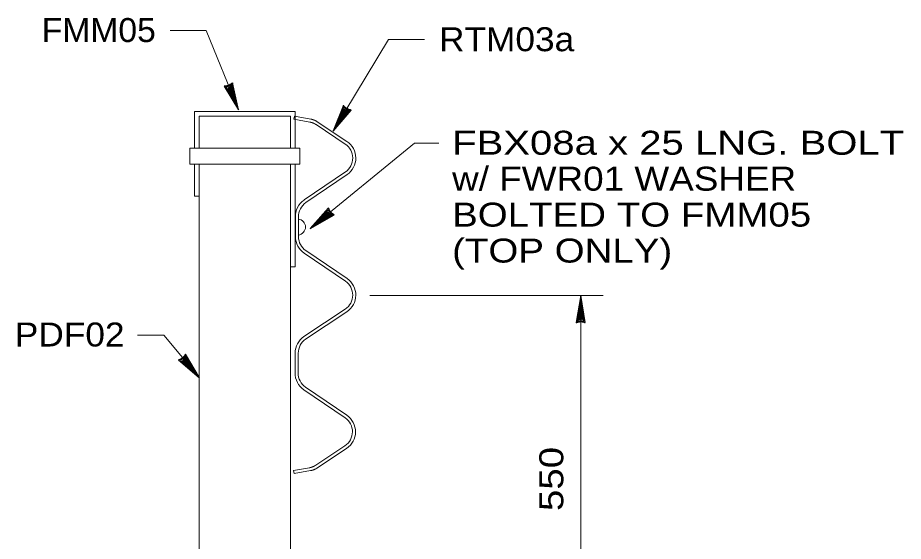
# Model space of a CAD drawing. Extents: x 1370 to 1396.2, y -905.5 to -882.8.
# Drawn here: x 1389.3 to 1396.23, y -892.36 to -888.27 of the extents above; entities that cross this region are included whole.
import ezdxf

# ---------------------------------------------------------------- set-up
doc = ezdxf.new("R2010")
doc.units = 0
doc.header["$LTSCALE"] = 0.075
for name, color, linetype, lineweight in [('2', 7, 'Continuous', 13), ('4', 7, 'Continuous', 13), ('6', 7, 'Continuous', 13)]:
    doc.layers.add(name, color=color, linetype=linetype, lineweight=lineweight)
doc.layers.add('8', color=7, linetype='Continuous')

msp = doc.modelspace()

# ---------------------------------------------------------------- linework, layer by layer
at = {"layer": '2'}
for p, q in [((1390.68192, -889.00117), (1391.46942, -889.00117)), ((1390.68192, -889.28867), (1390.68192, -889.00117)), ((1391.46942, -889.28867), (1391.46942, -889.00117)), ((1390.71942, -889.03867), (1391.43192, -889.03867)), ((1390.71942, -889.28867), (1390.71942, -889.03867)), ((1391.43192, -889.28867), (1391.43192, -889.03867)), ((1391.45867, -889.062), (1391.46292, -889.03867)), ((1391.45867, -889.062), (1391.58342, -889.08383)), ((1391.46292, -889.03867), (1391.59283, -889.06125)), ((1391.87417, -889.23533), (1391.64183, -889.08083)), ((1391.86092, -889.25533), (1391.63242, -889.10333)), ((1390.64442, -889.41367), (1390.64442, -889.28867)), ((1390.64442, -889.28867), (1391.50692, -889.28867)), ((1390.68192, -889.66367), (1390.68192, -889.41367)), ((1390.71942, -895.20275), (1390.71942, -889.41367)), ((1391.43192, -893.57775), (1391.43192, -889.41367)), ((1391.862, -889.47417), (1391.53967, -889.69333)), ((1391.8755, -889.494), (1391.55317, -889.71317)), ((1390.68192, -889.66367), (1390.71942, -889.66367)), ((1391.47167, -889.82225), (1391.47167, -889.98067)), ((1391.4955, -889.82225), (1391.4955, -889.98067)), ((1391.862, -890.32867), (1391.53967, -890.10933)), ((1391.8755, -890.30875), (1391.55317, -890.0895)), ((1391.86092, -890.54733), (1391.53742, -890.76233)), ((1391.87417, -890.56733), (1391.55092, -890.78233)), ((1391.46942, -891.04967), (1391.46942, -890.89125)), ((1391.49333, -891.04967), (1391.49333, -890.89125)), ((1391.87333, -891.37783), (1391.55092, -891.15867)), ((1391.85983, -891.39767), (1391.53742, -891.17833)), ((1391.85867, -891.6165), (1391.63017, -891.76833)), ((1391.87192, -891.63633), (1391.6395, -891.791)), ((1391.45642, -891.80983), (1391.58117, -891.78783)), ((1391.45642, -891.80983), (1391.46067, -891.83325)), ((1391.46067, -891.83325), (1391.5905, -891.81067))]:
    msp.add_line(p, q, dxfattribs=at)
for points in [[(1390.64442, -889.41367), (1391.50692, -889.41367), (1391.50692, -889.28867)], [(1391.43192, -890.21733), (1391.46942, -890.21733), (1391.46942, -889.41367)]]:
    msp.add_lwpolyline(points, dxfattribs=at)
for centre, radius, start, end in [((1391.78793, -889.36519), 0.15582, 304.22083, 56.41032), ((1391.78793, -889.36519), 0.13184, 304.2157, 56.39466), ((1391.62734, -889.82222), 0.15574, 124.22083, 181.7075), ((1391.62734, -889.82222), 0.13184, 124.2157, 181.8949), ((1391.48695, -889.90487), 0.06309, 277.82314, 82.17686), ((1391.62734, -889.98056), 0.15574, 180, 235.77917), ((1391.62734, -889.98056), 0.13184, 180, 235.7843), ((1391.78793, -890.43759), 0.13184, 303.60534, 55.7843), ((1391.78793, -890.43759), 0.15582, 303.58967, 55.77917), ((1391.62509, -890.89125), 0.15574, 124.22083, 180), ((1391.62509, -890.89125), 0.13184, 124.2157, 180), ((1391.62509, -891.04959), 0.15574, 178.2925, 235.77917), ((1391.62509, -891.04959), 0.13184, 178.1051, 235.7843), ((1391.78568, -891.50662), 0.15582, 303.58967, 55.77917), ((1391.78568, -891.50662), 0.13184, 303.60534, 55.7843)]:
    msp.add_arc(centre, radius, start, end, dxfattribs=at)
for points in [[(1391.58342, -889.08383), (1391.58492, -889.08425), (1391.58617, -889.0845), (1391.58767, -889.08475), (1391.589, -889.08517), (1391.59042, -889.08533), (1391.59183, -889.08567), (1391.59317, -889.086), (1391.59442, -889.08633), (1391.59583, -889.08675), (1391.59733, -889.087), (1391.5985, -889.0875), (1391.59992, -889.08783), (1391.60117, -889.08825), (1391.60242, -889.08875), (1391.60392, -889.08917), (1391.60517, -889.08975), (1391.60642, -889.09017), (1391.60783, -889.09067), (1391.60917, -889.09117), (1391.61033, -889.09167), (1391.6115, -889.09217), (1391.61292, -889.09275), (1391.61417, -889.09333), (1391.61542, -889.09383), (1391.61667, -889.09433), (1391.61792, -889.095), (1391.61917, -889.09575), (1391.62042, -889.09633), (1391.6215, -889.09717), (1391.62283, -889.09775), (1391.62417, -889.09833), (1391.62517, -889.09883), (1391.6265, -889.09983), (1391.62783, -889.1005), (1391.62892, -889.10117), (1391.63017, -889.10183), (1391.63117, -889.10275), (1391.63242, -889.10333)], [(1391.59283, -889.06125), (1391.59417, -889.06167), (1391.59567, -889.06183), (1391.59692, -889.06217), (1391.59842, -889.06233), (1391.59967, -889.06275), (1391.601, -889.06317), (1391.60242, -889.06333), (1391.60392, -889.06367), (1391.60517, -889.06417), (1391.60642, -889.0645), (1391.60783, -889.06483), (1391.60917, -889.06517), (1391.61042, -889.06567), (1391.61192, -889.06617), (1391.61317, -889.06667), (1391.61442, -889.06717), (1391.61567, -889.06733), (1391.617, -889.068), (1391.61833, -889.0685), (1391.61967, -889.069), (1391.62092, -889.06967), (1391.62217, -889.07017), (1391.62342, -889.07075), (1391.62467, -889.07125), (1391.62592, -889.07183), (1391.62717, -889.0725), (1391.62842, -889.07317), (1391.62967, -889.07367), (1391.63092, -889.07433), (1391.63217, -889.07517), (1391.63342, -889.07575), (1391.63467, -889.07633), (1391.63567, -889.07717), (1391.637, -889.07783), (1391.63817, -889.07867), (1391.63942, -889.07925), (1391.64067, -889.08017), (1391.64183, -889.08083)], [(1391.58117, -891.78783), (1391.58267, -891.78767), (1391.58392, -891.78733), (1391.58542, -891.787), (1391.58683, -891.78675), (1391.58817, -891.7865), (1391.5895, -891.78617), (1391.59092, -891.78583), (1391.59217, -891.78533), (1391.5935, -891.78517), (1391.595, -891.78475), (1391.59633, -891.78433), (1391.59767, -891.78383), (1391.59892, -891.78367), (1391.60017, -891.78317), (1391.60167, -891.78267), (1391.60292, -891.78217), (1391.60417, -891.78167), (1391.6055, -891.78117), (1391.60692, -891.78075), (1391.608, -891.78017), (1391.60933, -891.77967), (1391.61067, -891.77917), (1391.61192, -891.7785), (1391.61317, -891.77783), (1391.61442, -891.77733), (1391.61567, -891.77683), (1391.61692, -891.77617), (1391.61817, -891.7755), (1391.61933, -891.77475), (1391.6205, -891.77417), (1391.62192, -891.77333), (1391.62292, -891.77283), (1391.62433, -891.77183), (1391.6255, -891.77125), (1391.62667, -891.77067), (1391.62792, -891.76983), (1391.62892, -891.769), (1391.63017, -891.76833)], [(1391.5905, -891.81067), (1391.59192, -891.81017), (1391.59342, -891.81), (1391.59467, -891.80967), (1391.59617, -891.80933), (1391.59742, -891.80917), (1391.59883, -891.80867), (1391.60017, -891.80833), (1391.60167, -891.80817), (1391.60292, -891.80775), (1391.60417, -891.80725), (1391.6055, -891.807), (1391.60692, -891.80667), (1391.60817, -891.80617), (1391.60967, -891.80567), (1391.61092, -891.80517), (1391.61217, -891.80475), (1391.61342, -891.80433), (1391.61483, -891.80383), (1391.616, -891.80333), (1391.61742, -891.80275), (1391.61867, -891.80225), (1391.61992, -891.80167), (1391.62117, -891.80117), (1391.62242, -891.8005), (1391.62367, -891.8), (1391.62492, -891.79933), (1391.62617, -891.79875), (1391.62742, -891.79817), (1391.62867, -891.79733), (1391.62992, -891.79667), (1391.63117, -891.796), (1391.63242, -891.79533), (1391.63342, -891.79467), (1391.63483, -891.79383), (1391.63592, -891.79325), (1391.63717, -891.79267), (1391.63842, -891.79167), (1391.6395, -891.791)]]:
    msp.add_spline(points, degree=3, dxfattribs=at)
at = {"layer": '4'}
msp.add_line((1393.70267, -893.57775), (1393.70267, -890.43967), dxfattribs=at)
for points in [[(1390.49192, -888.36683), (1390.77225, -888.36683), (1391.02717, -888.98692)], [(1392.47983, -888.43842), (1392.1995, -888.43842), (1391.76625, -889.15383)], [(1392.59375, -889.24925), (1392.40342, -889.24925), (1391.58783, -889.917)], [(1390.23708, -890.75167), (1390.44092, -890.75167), (1390.72133, -891.0855)]]:
    msp.add_lwpolyline(points, dxfattribs=at)
at = {"layer": '4', "lineweight": 25}
for points in [[(1390.9795, -888.77625), (1390.97592, -888.77933), (1390.97225, -888.78242), (1390.96867, -888.7855), (1390.96508, -888.78858), (1390.96092, -888.79033), (1390.95958, -888.79092), (1390.95675, -888.792), (1390.95458, -888.79458), (1390.95183, -888.79575), (1390.949, -888.79683), (1390.94483, -888.79858), (1390.93875, -888.79942), (1390.936, -888.80058), (1390.93042, -888.80292), (1390.92375, -888.80242), (1390.919, -888.80267), (1390.91625, -888.80383), (1390.91425, -888.803), (1391.02717, -888.98692), (1390.9795, -888.77625), (1390.97575, -888.79075), (1390.92775, -888.81208), (1391.01233, -888.95083), (1390.97575, -888.79075), (1390.97083, -888.8025), (1390.94142, -888.81783), (1390.99808, -888.91617), (1390.97083, -888.8025), (1390.96733, -888.81367), (1390.951, -888.82525), (1390.98383, -888.8815), (1390.96733, -888.81367), (1390.96325, -888.82342), (1390.95742, -888.82908), (1390.97125, -888.85092), (1390.96325, -888.82342)], [(1391.90742, -888.99025), (1391.90275, -888.98925), (1391.89817, -888.98817), (1391.8935, -888.98717), (1391.88883, -888.98608), (1391.885, -888.98375), (1391.88375, -888.983), (1391.88117, -888.98142), (1391.87783, -888.98117), (1391.87525, -888.97958), (1391.87267, -888.97808), (1391.86883, -888.97575), (1391.8645, -888.97133), (1391.86192, -888.96975), (1391.85683, -888.96667), (1391.85325, -888.961), (1391.85017, -888.95742), (1391.84758, -888.95583), (1391.84708, -888.95375), (1391.76625, -889.15383), (1391.90742, -888.99025), (1391.8935, -888.99592), (1391.84775, -888.97), (1391.78642, -889.1205), (1391.8935, -888.99592), (1391.88108, -888.99892), (1391.85133, -888.98442), (1391.80592, -889.08842), (1391.88108, -888.99892), (1391.87, -889.00275), (1391.851, -888.9965), (1391.82533, -889.05633), (1391.87, -889.00275), (1391.85975, -889.00525), (1391.85175, -889.00392), (1391.84242, -889.02808), (1391.85975, -889.00525)], [(1391.77542, -889.80992), (1391.77142, -889.80742), (1391.76742, -889.80483), (1391.76342, -889.80233), (1391.75942, -889.79983), (1391.75658, -889.79633), (1391.75558, -889.79517), (1391.75367, -889.79283), (1391.75067, -889.7915), (1391.74875, -889.78917), (1391.74683, -889.78683), (1391.744, -889.78333), (1391.74133, -889.77775), (1391.73942, -889.77542), (1391.73567, -889.77075), (1391.73417, -889.76425), (1391.7325, -889.75983), (1391.73058, -889.7575), (1391.73075, -889.75533), (1391.58783, -889.917), (1391.77542, -889.80992), (1391.7605, -889.81058), (1391.726, -889.77092), (1391.618, -889.89233), (1391.7605, -889.81058), (1391.74783, -889.80933), (1391.72458, -889.78567), (1391.647, -889.8685), (1391.74783, -889.80933), (1391.73608, -889.80917), (1391.72025, -889.79692), (1391.676, -889.84475), (1391.73608, -889.80917), (1391.7255, -889.80817), (1391.71842, -889.80425), (1391.70158, -889.82392), (1391.7255, -889.80817)], [(1393.66667, -890.65267), (1393.67117, -890.65117), (1393.67567, -890.64967), (1393.68017, -890.64817), (1393.68467, -890.64667), (1393.68917, -890.64667), (1393.69067, -890.64667), (1393.69367, -890.64667), (1393.69667, -890.64517), (1393.69967, -890.64517), (1393.70267, -890.64517), (1393.70717, -890.64517), (1393.71317, -890.64667), (1393.71617, -890.64667), (1393.72217, -890.64667), (1393.72817, -890.64967), (1393.73267, -890.65117), (1393.73567, -890.65117), (1393.73717, -890.65267), (1393.70267, -890.43967), (1393.66667, -890.65267), (1393.67567, -890.64067), (1393.72817, -890.63917), (1393.70267, -890.47867), (1393.67567, -890.64067), (1393.68467, -890.63167), (1393.71767, -890.62867), (1393.70267, -890.51617), (1393.68467, -890.63167), (1393.69217, -890.62267), (1393.71167, -890.61817), (1393.70267, -890.55367), (1393.69217, -890.62267), (1393.69967, -890.61517), (1393.70717, -890.61217), (1393.70267, -890.58667), (1393.69967, -890.61517)], [(1390.61192, -890.89925), (1390.60942, -890.90333), (1390.60692, -890.90733), (1390.60442, -890.91142), (1390.602, -890.91542), (1390.5985, -890.91833), (1390.59742, -890.91925), (1390.59508, -890.92125), (1390.59375, -890.92425), (1390.59142, -890.92625), (1390.58917, -890.92817), (1390.58575, -890.931), (1390.58017, -890.93375), (1390.57783, -890.93567), (1390.57325, -890.9395), (1390.56675, -890.94108), (1390.56233, -890.94283), (1390.56, -890.94475), (1390.55792, -890.94458), (1390.72133, -891.0855), (1390.61192, -890.89925), (1390.61275, -890.91425), (1390.5735, -890.94917), (1390.69625, -891.05567), (1390.61275, -890.91425), (1390.61158, -890.92692), (1390.58825, -890.95042), (1390.67217, -891.02692), (1390.61158, -890.92692), (1390.61167, -890.93858), (1390.59967, -890.95458), (1390.648, -890.99825), (1390.61167, -890.93858), (1390.61075, -890.94917), (1390.60692, -890.95633), (1390.62675, -890.97292), (1390.61075, -890.94917)]]:
    msp.add_lwpolyline(points, dxfattribs=at)
at = {"layer": '6'}
msp.add_line((1392.05233, -890.43967), (1393.87742, -890.43967), dxfattribs=at)

# ---------------------------------------------------------------- texts
at = {"layer": '8'}
for s, width, p in [('FMM05', 1.05, (1389.487, -888.45758)), ('RTM03a', 1.1, (1392.59442, -888.52933)), ('FBX08a x 25 LNG. BOLT', 1.25, (1392.69683, -889.33933)), ('w/ FWR01 WASHER', 1.15, (1392.69683, -889.6205)), ('BOLTED TO FMM05', 1.2, (1392.69683, -889.90167)), ('(TOP ONLY)', 1.2, (1392.69683, -890.18283)), ('PDF02', 1.1, (1389.27658, -890.83958))]:
    msp.add_text(s, height=0.1875, dxfattribs=dict(at, width=width)).set_placement(p)
at = {"layer": '8', "width": 1.2}
msp.add_text('550', height=0.1875, rotation=90, dxfattribs=at).set_placement((1393.56667, -892.12708))

doc.saveas('drawing.dxf')
